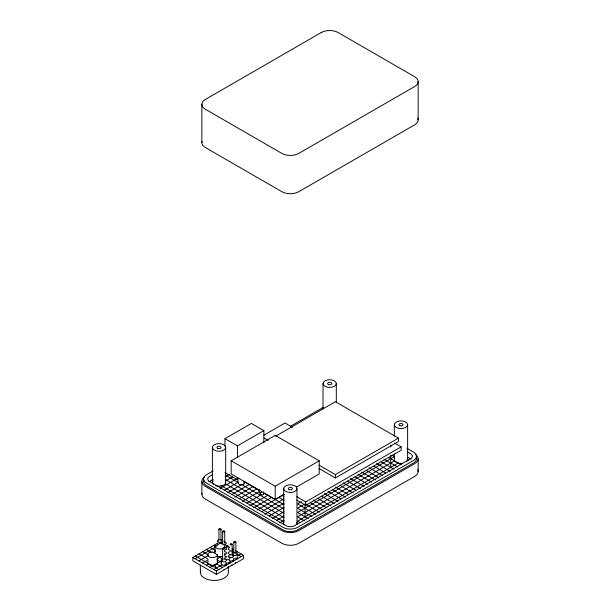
<?xml version="1.0" encoding="UTF-8"?>
<svg xmlns="http://www.w3.org/2000/svg" width="611" height="611" viewBox="0 0 611 611"><rect width="100%" height="100%" fill="white"/><g stroke="black" fill="none" stroke-linecap="round" stroke-linejoin="round"><path stroke-width="0.92" d="M224.978 446.198L224.978 438.667L251.396 423.423L263.868 430.625L263.868 442.86M237.45 457.165L237.45 445.87L263.868 430.625M260.309 493.619L261.485 492.092M263.967 435.139L285.009 422.988L292.44 427.28M213.132 470.928L206.564 474.716A10.379 5.988 0 0 0 206.564 483.194L283.008 527.331A10.379 5.988 0 0 0 297.679 527.331L413.456 460.488A10.379 5.988 0 0 0 413.456 452.018L406.88 448.222M290.309 426.371L322.333 407.881A10.379 5.988 0 0 1 323.349 407.361M284.168 494.177L275.202 499.355L231.179 473.937L231.179 460.809L275.202 435.391L319.217 460.809L319.217 473.937L296.396 487.12M275.546 436.246L335.363 401.71L398.464 438.133L398.464 441.524L335.363 477.955L318.98 468.492M212.781 474.518L209.497 476.412A6.225 3.597 0 0 0 209.497 481.499L285.94 525.636A6.225 3.597 0 0 0 294.746 525.636L410.516 458.792A6.225 3.597 0 0 0 410.516 453.713L407.232 451.812M208.771 481.911L213.247 479.33M225.276 476.809L229.744 474.228M225.276 481.109L232.73 476.809M220.059 488.426L236.572 478.894M224.527 490.152L237.946 482.407L237.946 477.794M227.513 492.733L240.925 484.989M243.911 483.263L245.401 482.407M231.981 494.452L249.128 484.554M234.968 497.033L252.855 486.707M239.436 498.759L256.582 488.861M242.422 501.341L259.56 491.443M231.179 460.809L275.202 486.226L319.217 460.809M246.89 503.059L261.798 494.452M249.876 505.641L267.763 495.315M253.603 507.794L271.49 497.469M257.33 509.948L284.161 494.452M261.798 511.667L284.161 498.759M264.777 514.248L284.161 503.059M318.98 465.101L335.363 474.564L398.464 438.133M235.754 550.809L243.529 555.3L243.529 558.683L216.325 574.393L192.847 560.837L192.847 557.446L217.676 543.118M215.08 546.158L219.96 543.347A4.873 2.818 0 0 1 224.833 546.158A4.873 2.818 0 0 1 219.96 548.976A4.873 2.818 0 0 1 215.08 546.158L215.08 553.085M195.13 558.767L215.714 546.883M269.252 515.974L284.161 507.367M198.858 560.921L208.03 555.62M213.247 552.611L215.484 551.321M272.231 518.556L284.161 511.667M301.307 501.768L297.58 503.922L315.643 514.355M296.816 496.743L305.767 501.914L401.137 446.847L401.137 450.238L305.767 505.305L296.816 500.134M202.585 563.067L208.03 559.928M224.428 550.458L226.666 549.167M228.201 548.281L229.789 547.364L226.062 545.211M276.707 520.274L284.161 515.974M304.286 504.35L297.58 508.222L311.916 516.501M206.312 565.221L208.779 563.8M216.974 559.065L221.449 556.484M224.428 554.757L226.666 553.467M228.155 552.611L230.393 551.321M231.928 550.427L233.517 549.518L232.027 548.655M279.685 522.856L284.161 520.274M210.039 567.375L221.449 560.783M235.655 552.581L237.244 551.664M394.477 460.885L297.58 516.83L304.461 520.809M213.766 569.528L222.19 564.656M237.099 556.048L240.971 553.818M398.204 463.039L297.58 521.137L299.948 522.504M192.847 557.446L216.325 571.002L243.529 555.3M394.63 443.09L401.137 446.847M408.041 457.364L411.195 459.182M407.239 459.648L408.82 460.557M392.247 455.294L394.477 456.585L297.58 512.53L308.188 518.655M388.52 457.44L401.366 464.864M384.044 459.167L397.639 467.01M381.065 461.748L393.912 469.164M376.59 463.466L390.185 471.318M373.611 466.048L385.671 473.013M369.136 467.774L382.73 475.618M366.157 470.355L378.217 477.313M361.681 472.074L375.276 479.925M357.954 474.228L371.549 482.071M354.976 476.809L367.822 484.225M350.5 478.528L364.095 486.379M347.522 481.109L360.368 488.533M343.046 482.835L355.854 490.228M264.013 437.972L268.137 440.355M340.067 485.417L352.914 492.833M335.592 487.135L348.4 494.528M332.613 489.717L345.459 497.14M328.138 491.443L340.946 498.836M324.41 493.596L338.005 501.44M224.978 438.667L237.45 445.87M321.432 496.178L334.278 503.594M317.705 498.324L330.551 505.748M313.229 500.05L326.824 507.894M310.251 502.632L323.097 510.048M305.775 504.35L319.37 512.201M282.672 495.315L284.161 496.178M278.944 497.469L284.161 500.478M243.911 481.544L259.56 490.58M264.777 493.596L284.161 504.785M224.978 472.555L237.45 479.757L237.45 477.878M225.23 475.06L237.946 482.407M241.673 484.554L284.161 509.085M225.276 479.391L284.161 513.393M225.276 483.698L284.161 517.693M211.757 480.193L213.285 481.078M220.8 485.417L284.161 521.993M225.176 547.448L226.666 548.304M228.155 549.167L230.393 550.458M231.882 551.321L234.12 552.611M237.099 554.33L241.154 556.667M213.949 545.264L216.233 546.585M224.428 551.321L226.666 552.611M228.155 553.467L230.691 554.933M236.144 558.08L237.427 558.821M210.222 547.418L215.484 550.458M224.428 555.62L226.666 556.911M232.417 560.234L233.7 560.974M217.379 554.765L212.506 551.954A4.873 2.818 0 0 0 207.625 554.765A4.873 2.818 0 0 0 212.506 557.583A4.873 2.818 0 0 0 217.379 554.765L217.379 562.563A4.873 2.818 0 0 1 211.238 565.282A4.873 2.818 0 0 1 208.282 561.15M206.495 549.572L211.757 552.611M218.463 556.484L222.939 559.065M228.69 562.387L229.973 563.128M202.768 551.725L208.244 554.887M216.974 559.928L221.449 562.51M224.963 564.541L226.246 565.274M199.041 553.872L208.03 559.065M216.233 563.8L222.519 567.428M195.314 556.025L218.791 569.582M214.889 565.068L216.233 568.1M418.153 81.637L418.153 119.924M418.153 458.792L418.153 471.501M407.621 424.737A6.637 3.834 0 0 1 397.662 428.059A6.637 3.834 0 0 1 397.662 421.414A6.637 3.834 0 0 1 407.621 424.737L407.621 459.64M394.339 424.737L394.339 436.055M394.339 453.981L394.339 459.64A6.637 3.834 0 0 0 402.702 463.344M390.75 445.045L390.75 446.901M390.75 455.264L390.75 467.339M336.31 383.563A6.637 3.834 0 0 1 326.35 386.885A6.637 3.834 0 0 1 326.35 380.248A6.637 3.834 0 0 1 336.31 383.563L336.31 402.435M335.363 474.564L335.363 477.955M323.028 383.563L323.028 409.034M305.767 501.914L305.767 505.305M305.034 503.93L305.034 516.944M296.984 488.609A6.637 3.834 0 0 1 287.025 491.931A6.637 3.834 0 0 1 287.025 485.294A6.637 3.834 0 0 1 296.984 488.609L296.984 523.512M283.703 488.609L283.703 523.512A6.637 3.834 0 0 0 283.932 524.505M275.202 486.226L275.202 499.355M260.309 492.733L260.309 495.315M235.899 542.094L235.899 554.108M233.83 542.094L233.83 554.108M232.172 544.248L232.172 556.262M228.377 566.916L228.377 572.362A14.007 8.088 0 0 1 213.147 580.419A14.007 8.088 0 0 1 200.576 570.957M225.673 447.443A6.637 3.834 0 0 1 215.714 450.758A6.637 3.834 0 0 1 215.714 444.121A6.637 3.834 0 0 1 225.673 447.443L225.673 482.346M224.718 531.333A1.039 0.596 0 0 1 223.168 531.853A1.039 0.596 0 0 1 223.168 530.814A1.039 0.596 0 0 1 224.718 531.333L224.718 543.347M222.648 531.333L222.648 543.347M222.648 548.548L222.648 561.486M220.991 529.179A1.039 0.596 0 0 1 219.441 529.699A1.039 0.596 0 0 1 219.441 528.668A1.039 0.596 0 0 1 220.991 529.179L220.991 541.201M218.921 529.179L218.921 541.201M216.325 571.002L216.325 574.393M212.391 447.443L212.391 482.346M201.859 104.336L201.859 142.63M201.859 481.499L201.859 494.207M200.362 565.099L200.362 572.362M233.646 559.111A2.597 1.497 0 0 1 232.432 560.791A2.597 1.497 0 0 1 229.301 560.554M235.899 562.426A1.039 0.596 0 0 1 235.602 562.853M237.374 556.957A2.597 1.497 0 0 1 236.442 558.53A2.597 1.497 0 0 1 233.57 558.637M235.533 552.504A2.597 1.497 0 0 1 236.992 554.811A2.597 1.497 0 0 1 232.738 554.811A2.597 1.497 0 0 1 234.196 552.504M228.445 566.733A1.039 0.596 0 0 1 228.147 567.153M227.682 567.306A1.039 0.596 0 0 1 227.139 567.306M229.247 560.585A2.597 1.497 0 0 1 229.247 562.708A2.597 1.497 0 0 1 225.574 562.708M228.079 556.812A2.597 1.497 0 0 1 229.66 559.004A2.597 1.497 0 0 1 225.574 559.317A2.597 1.497 0 0 1 226.116 556.957M232.035 564.877A1.039 0.596 0 0 1 231.141 565.175M231.806 554.658A2.597 1.497 0 0 1 233.265 556.965A2.597 1.497 0 0 1 229.01 556.965A2.597 1.497 0 0 1 230.469 554.658M224.581 569.177A1.039 0.596 0 0 1 223.954 569.46M225.933 563.052A2.597 1.497 0 0 1 223.687 565.297A2.597 1.497 0 0 1 221.434 563.052M224.352 558.966A2.597 1.497 0 0 1 225.81 561.272A2.597 1.497 0 0 1 221.556 561.272A2.597 1.497 0 0 1 223.015 558.966M217.707 545.18A2.597 1.497 0 0 1 217.707 543.683M220.624 539.597A2.597 1.497 0 0 1 222.083 541.904A2.597 1.497 0 0 1 217.829 541.904A2.597 1.497 0 0 1 219.288 539.597M226.192 546.975A2.597 1.497 0 0 1 224.352 548.029M225.933 545.837A2.597 1.497 0 0 1 226.276 546.585M224.352 541.751A2.597 1.497 0 0 1 226.192 543.584A2.597 1.497 0 0 1 223.015 544.645M221.434 543.943A2.597 1.497 0 0 1 223.015 541.751M222.396 556.392A4.873 2.818 0 0 1 217.516 556.392M224.665 553.222A4.873 2.818 0 0 1 224.665 554.681M263.326 491.962A3.116 1.795 60 0 1 261.424 494.673A3.116 1.795 60 0 1 259.515 489.755M244.033 482.171A3.116 1.795 0 0 1 241.337 484.867A3.116 1.795 0 0 1 238.641 482.171M417.741 469.706A12.037 6.95 0 0 1 414.625 476.412L298.855 543.255A12.037 6.95 0 0 1 281.831 543.255L205.388 499.118A12.037 6.95 0 0 1 201.966 493.298M204.349 477.267A12.037 6.95 0 0 0 205.388 486.409L281.831 530.547A12.037 6.95 0 0 0 298.855 530.547L414.625 463.711A12.037 6.95 0 0 0 415.663 454.561M203.875 479.948A10.379 5.988 0 0 0 206.564 485.73L283.008 529.867A10.379 5.988 0 0 0 297.679 529.867L413.456 463.031A10.379 5.988 0 0 0 416.404 458.013M201.966 141.721A12.037 6.95 0 0 0 205.388 147.541L281.831 191.678A12.037 6.95 0 0 0 298.855 191.678L414.625 124.843A12.037 6.95 0 0 0 417.741 118.129M296.755 522.527A6.637 3.834 0 0 1 296.755 524.505M407.392 458.647A6.637 3.834 0 0 1 406.735 461.557M225.444 481.353A6.637 3.834 0 0 1 223.076 485.386A6.637 3.834 0 0 1 215.714 485.661M213.285 484.263A6.637 3.834 0 0 1 212.62 481.353M321.157 32.582L205.388 99.425A12.037 6.95 0 0 0 205.388 109.254L281.831 153.392A12.037 6.95 0 0 0 298.855 153.392L414.625 86.548A12.037 6.95 0 0 0 414.625 76.719L338.181 32.582A12.037 6.95 0 0 0 321.157 32.582M234.128 542.515A1.039 0.596 0 0 0 235.869 542.247A1.039 0.596 0 0 0 234.593 541.514A1.039 0.596 0 0 0 234.128 542.515M226.673 546.822A1.039 0.596 0 0 0 228.415 546.555A1.039 0.596 0 0 0 227.139 545.822A1.039 0.596 0 0 0 226.673 546.822M230.4 544.668A1.039 0.596 0 0 0 232.142 544.401A1.039 0.596 0 0 0 230.866 543.668A1.039 0.596 0 0 0 230.4 544.668M222.946 548.976A1.039 0.596 0 0 0 224.688 548.701A1.039 0.596 0 0 0 223.412 547.968A1.039 0.596 0 0 0 222.946 548.976M289.309 489.648A2.077 1.199 0 0 0 292.417 488.609A2.077 1.199 0 0 0 289.309 487.578A2.077 1.199 0 0 0 289.309 489.648M399.945 425.775A2.077 1.199 0 0 0 403.054 424.737A2.077 1.199 0 0 0 399.945 423.698A2.077 1.199 0 0 0 399.945 425.775M217.997 448.482A2.077 1.199 0 0 0 221.106 447.443A2.077 1.199 0 0 0 217.997 446.404A2.077 1.199 0 0 0 217.997 448.482M328.634 384.602A2.077 1.199 0 0 0 331.742 383.563A2.077 1.199 0 0 0 328.634 382.532A2.077 1.199 0 0 0 328.634 384.602"/></g></svg>
